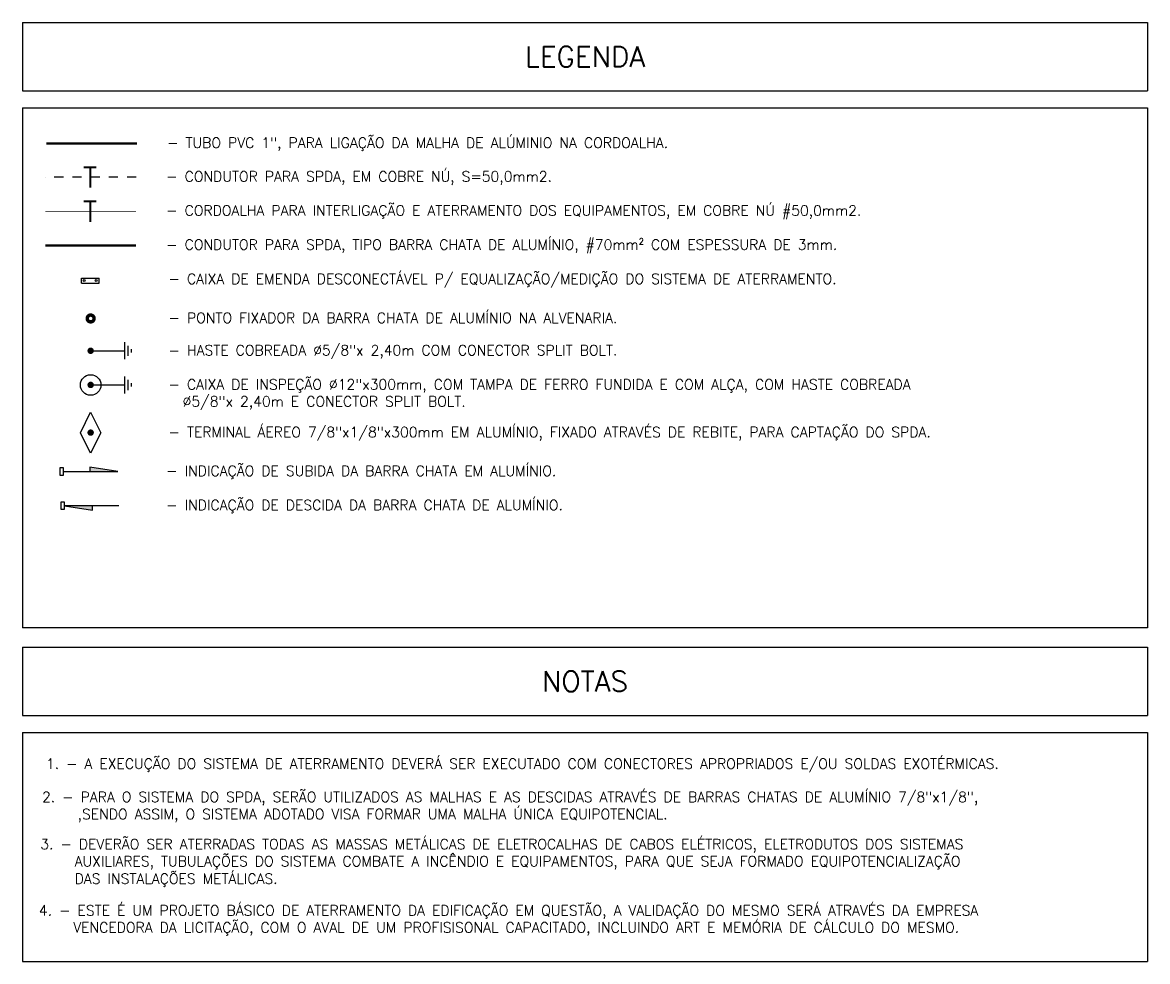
# Model space of a CAD drawing. Extents: x 0 to 11638, y -6007 to 0.
# Drawn here: x 11626.03 to 11638.41, y -5598.75 to -5588.42 of the extents above; entities that cross this region are included whole.
import ezdxf
from ezdxf.enums import TextEntityAlignment as Align

# ---------------------------------------------------------------- set-up
doc = ezdxf.new("R2010")
doc.units = 0
doc.linetypes.add('CONTINUO', pattern=[0])
doc.linetypes.add('HIDDEN', pattern=[0.375, 0.25, -0.125])
for name, color, linetype in [('ELE-BARRA CHATA ALUMÍNIO', 140, 'CONTINUOUS'), ('ELE-CONECTOR DE EMENDA', 153, 'CONTINUOUS'), ('ELE-CONECTOR SPLIT BOLT', 100, 'CONTINUOUS'), ('ELE-CORDOALHA', 190, 'CONTINUOUS'), ('ELE-CX. INSPEÇÃO', 40, 'CONTINUOUS'), ('ELE-FIAÇÃO', 7, 'CONTINUOUS'), ('ELE-FIAÇÃO1', 7, 'CONTINUOUS'), ('ELE-HASTE COBREADA', 36, 'CONTINUOUS'), ('ELE-MALHA SPDA', 200, 'CONTINUOUS'), ('ELE-REBITE', 135, 'CONTINUOUS'), ('ELE-TERMINAL AÉREO', 171, 'CONTINUOUS'), ('ELE-TEXTO5', 5, 'CONTINUOUS'), ('ELE-TEXTOS', 7, 'CONTINUOUS')]:
    doc.layers.add(name, color=color, linetype=linetype)
doc.layers.add('ELE-FIXADOR GELCAM', color=160, linetype='CONTINUOUS', lineweight=20)
doc.styles.add('A-ROMANS', font='romans.shx')
doc.styles.add('ROMANS', font='romans.shx', dxfattribs={"height": 0.3})

msp = doc.modelspace()

# ---------------------------------------------------------------- hatches: boundary and pattern name
at = {"layer": 'ELE-BARRA CHATA ALUMÍNIO', "linetype": 'Continuous'}
for points in [[(11626.773, -5593.314), (11626.773, -5593.362), (11627.081, -5593.362)], [(11626.802, -5593.786), (11626.802, -5593.737), (11626.493, -5593.737)]]:
    msp.add_hatch(color=256, dxfattribs=at).paths.add_polyline_path(points)

# ---------------------------------------------------------------- linework, layer by layer
at = {"layer": 'ELE-BARRA CHATA ALUMÍNIO', "linetype": 'Continuous', "ltscale": 0.5}
for p, q in [((11626.483, -5593.322), (11626.443, -5593.322)), ((11626.443, -5593.322), (11626.443, -5593.402)), ((11626.483, -5593.322), (11626.443, -5593.322)), ((11626.443, -5593.322), (11626.443, -5593.402)), ((11626.483, -5593.402), (11626.483, -5593.322)), ((11626.483, -5593.402), (11626.483, -5593.322)), ((11626.443, -5593.402), (11626.483, -5593.402)), ((11626.443, -5593.402), (11626.483, -5593.402)), ((11626.493, -5593.697), (11626.453, -5593.697)), ((11626.453, -5593.697), (11626.453, -5593.777)), ((11626.493, -5593.697), (11626.453, -5593.697)), ((11626.453, -5593.697), (11626.453, -5593.777)), ((11626.493, -5593.777), (11626.493, -5593.697)), ((11626.493, -5593.777), (11626.493, -5593.697)), ((11626.453, -5593.777), (11626.493, -5593.777)), ((11626.453, -5593.777), (11626.493, -5593.777))]:
    msp.add_line(p, q, dxfattribs=at)
at = {"layer": 'ELE-BARRA CHATA ALUMÍNIO', "linetype": 'Continuous'}
for p, q in [((11626.483, -5593.362), (11627.081, -5593.362)), ((11626.773, -5593.314), (11626.773, -5593.362)), ((11627.081, -5593.362), (11626.773, -5593.314)), ((11626.493, -5593.737), (11626.802, -5593.786)), ((11627.091, -5593.737), (11626.493, -5593.737)), ((11626.802, -5593.786), (11626.802, -5593.737))]:
    msp.add_line(p, q, dxfattribs=at)
at = {"layer": 'ELE-BARRA CHATA ALUMÍNIO', "color": 40, "true_color": 0xf8d731, "const_width": 0.025}
msp.add_lwpolyline([(11627.293, -5589.753), (11626.293, -5589.753)], dxfattribs=at)
at = {"layer": 'ELE-BARRA CHATA ALUMÍNIO', "const_width": 0.025}
msp.add_lwpolyline([(11627.282, -5590.874), (11626.282, -5590.874)], dxfattribs=at)
at = {"layer": 'ELE-CONECTOR DE EMENDA', "color": 2, "ltscale": 10, "true_color": 0xf1eb1f}
for p, q in [((11626.683, -5591.289), (11626.683, -5591.233)), ((11626.683, -5591.233), (11626.874, -5591.233)), ((11626.874, -5591.289), (11626.874, -5591.233)), ((11626.683, -5591.289), (11626.874, -5591.289))]:
    msp.add_line(p, q, dxfattribs=at)
for centre in [(11626.712, -5591.261), (11626.844, -5591.261)]:
    msp.add_circle(centre, 0.0106, dxfattribs=at)
at = {"layer": 'ELE-CONECTOR SPLIT BOLT', "const_width": 0.0335}
for points in [[(11626.782, -5592.052, 1), (11626.782, -5592.015, 1)], [(11626.782, -5592.427, 1), (11626.782, -5592.39, 1)]]:
    msp.add_lwpolyline(points, format="xyb", close=True, dxfattribs=at)
at = {"layer": 'ELE-CORDOALHA', "color": 32, "linetype": 'CONTINUO', "ltscale": 0.01, "true_color": 0xcd6928, "const_width": 0.01}
msp.add_lwpolyline([(11627.282, -5590.499), (11626.282, -5590.499)], dxfattribs=at)
at = {"layer": 'ELE-CX. INSPEÇÃO'}
msp.add_circle((11626.782, -5592.409), 0.113, dxfattribs=at)
at = {"layer": 'ELE-FIAÇÃO1'}
for p, q in [((11626.032, -5588.423), (11638.407, -5588.423)), ((11626.032, -5588.423), (11638.407, -5588.423)), ((11626.032, -5588.423), (11626.032, -5589.173)), ((11638.407, -5588.423), (11638.407, -5589.173)), ((11626.032, -5589.173), (11638.407, -5589.173)), ((11626.032, -5589.36), (11638.407, -5589.36)), ((11626.032, -5589.36), (11626.032, -5595.079)), ((11638.407, -5589.36), (11638.407, -5595.079)), ((11638.407, -5595.079), (11626.032, -5595.079))]:
    msp.add_line(p, q, dxfattribs=at)
at = {"layer": 'ELE-FIAÇÃO1', "linetype": 'CONTINUO'}
for p, q in [((11626.032, -5595.294), (11626.032, -5596.044)), ((11626.032, -5595.294), (11638.407, -5595.294)), ((11638.407, -5595.294), (11638.407, -5596.044)), ((11626.032, -5596.044), (11638.407, -5596.044)), ((11626.032, -5596.231), (11638.407, -5596.231)), ((11626.032, -5596.231), (11626.032, -5598.75)), ((11638.407, -5596.231), (11638.407, -5598.75)), ((11626.032, -5598.75), (11638.407, -5598.75))]:
    msp.add_line(p, q, dxfattribs=at)
at = {"layer": 'ELE-FIXADOR GELCAM', "const_width": 0.075}
msp.add_lwpolyline([(11626.782, -5591.697, 1), (11626.782, -5591.659, 1)], format="xyb", close=True, dxfattribs=at)
at = {"layer": 'ELE-HASTE COBREADA'}
for p, q in [((11627.157, -5592.127), (11627.157, -5591.94)), ((11627.195, -5592.09), (11627.195, -5591.977)), ((11627.232, -5592.052), (11627.232, -5592.015)), ((11626.782, -5592.034), (11627.157, -5592.034)), ((11627.157, -5592.502), (11627.157, -5592.315)), ((11627.195, -5592.465), (11627.195, -5592.352)), ((11626.782, -5592.409), (11627.157, -5592.409)), ((11627.232, -5592.427), (11627.232, -5592.39))]:
    msp.add_line(p, q, dxfattribs=at)
at = {"layer": 'ELE-MALHA SPDA', "color": 6, "linetype": 'HIDDEN', "ltscale": 0.05}
msp.add_line((11627.282, -5590.124), (11626.282, -5590.124), dxfattribs=at)
at = {"layer": 'ELE-REBITE', "color": 40, "true_color": 0xf8d731, "const_width": 0.0335}
msp.add_lwpolyline([(11626.782, -5592.952, 1), (11626.782, -5592.915, 1)], format="xyb", close=True, dxfattribs=at)
at = {"layer": 'ELE-TERMINAL AÉREO', "color": 3}
msp.add_lwpolyline([(11626.782, -5592.709), (11626.895, -5592.934), (11626.782, -5593.159), (11626.67, -5592.934)], close=True, dxfattribs=at)

# ---------------------------------------------------------------- texts
at = {"layer": 'ELE-FIAÇÃO', "style": 'ROMANS'}
for p in [(11626.699, -5590.239), (11626.699, -5590.614)]:
    msp.add_text('T', height=0.225, dxfattribs=at).set_placement(p)
at = {"layer": 'ELE-TEXTO5', "style": 'A-ROMANS'}
for s, p in [('LEGENDA', (11632.22, -5588.798)), ('NOTAS', (11632.22, -5595.669))]:
    msp.add_text(s, height=0.225, dxfattribs=at).set_placement(p, align=Align.MIDDLE_CENTER)
at = {"layer": 'ELE-TEXTOS', "style": 'ROMANS'}
for s, p in [('- TUBO PVC 1", PARA LIGAÇÃO DA MALHA DE ALÚMINIO NA CORDOALHA.', (11627.623, -5589.801)), ('- CONDUTOR PARA SPDA, EM COBRE NÚ, S=50,0mm2.', (11627.613, -5590.172)), ('- CORDOALHA PARA INTERLIGAÇÃO E ATERRAMENTO DOS EQUIPAMENTOS, EM COBRE NÚ #50,0mm2.', (11627.613, -5590.547)), ('- CONDUTOR PARA SPDA, TIPO BARRA CHATA DE ALUMÍNIO, #70mm² COM ESPESSURA DE 3mm.', (11627.613, -5590.922)), ('- CAIXA DE EMENDA DESCONECTÁVEL P/ EQUALIZAÇÃO/MEDIÇÃO DO SISTEMA DE ATERRAMENTO.', (11627.639, -5591.299)), ('- PONTO FIXADOR DA BARRA CHATA DE ALUMÍNIO NA ALVENARIA.', (11627.639, -5591.728)), ('- HASTE COBREADA %%C5/8"x 2,40m COM CONECTOR SPLIT BOLT.', (11627.639, -5592.084)), ('- CAIXA DE INSPEÇÃO %%C12"x300mm, COM TAMPA DE FERRO FUNDIDA E COM ALÇA, COM HASTE COBREADA', (11627.639, -5592.459)), ('  %%C5/8"x 2,40m E CONECTOR SPLIT BOLT.', (11627.639, -5592.646)), ('- TERMINAL ÁEREO 7/8"x1/8"x300mm EM ALUMÍNIO, FIXADO ATRAVÉS DE REBITE, PARA CAPTAÇÃO DO SPDA.', (11627.639, -5592.984)), ('- INDICAÇÃO DE SUBIDA DA BARRA CHATA EM ALUMÍNIO.', (11627.613, -5593.411)), ('- INDICAÇÃO DE DESCIDA DA BARRA CHATA DE ALUMÍNIO.', (11627.613, -5593.786)), (' 1. - A EXECUÇÃO DO SISTEMA DE ATERRAMENTO DEVERÁ SER EXECUTADO COM CONECTORES APROPRIADOS E/OU SOLDAS EXOTÉRMICAS.', (11626.213, -5596.631)), (' 2. - PARA O SISTEMA DO SPDA, SERÃO UTILIZADOS AS MALHAS E AS DESCIDAS ATRAVÉS DE BARRAS CHATAS DE ALUMÍNIO 7/8"x1/8",', (11626.17, -5596.997)), ('      ,SENDO ASSIM, O SISTEMA ADOTADO VISA FORMAR UMA MALHA ÚNICA EQUIPOTENCIAL.', (11626.136, -5597.185)), (' 3. - DEVERÃO SER ATERRADAS TODAS AS MASSAS METÁLICAS DE ELETROCALHAS DE CABOS ELÉTRICOS, ELETRODUTOS DOS SISTEMAS', (11626.151, -5597.516, -3.531)), ('      AUXILIARES, TUBULAÇÕES DO SISTEMA COMBATE A INCÊNDIO E EQUIPAMENTOS, PARA QUE SEJA FORMADO EQUIPOTENCIALIZAÇÃO', (11626.103, -5597.704, -3.531)), ('      DAS INSTALAÇÕES METÁLICAS.', (11626.103, -5597.896, -3.531)), (' 4. - ESTE É UM PROJETO BÁSICO DE ATERRAMENTO DA EDIFICAÇÃO EM QUESTÃO, A VALIDAÇÃO DO MESMO SERÁ ATRAVÉS DA EMPRESA ', (11626.136, -5598.245, -3.531)), ('      VENCEDORA DA LICITAÇÃO, COM O AVAL DE UM PROFISISONAL CAPACITADO, INCLUINDO ART E MEMÓRIA DE CÁLCULO DO MESMO.', (11626.088, -5598.432, -3.531))]:
    msp.add_text(s, height=0.1125, dxfattribs=at).set_placement(p)

doc.saveas('drawing.dxf')
